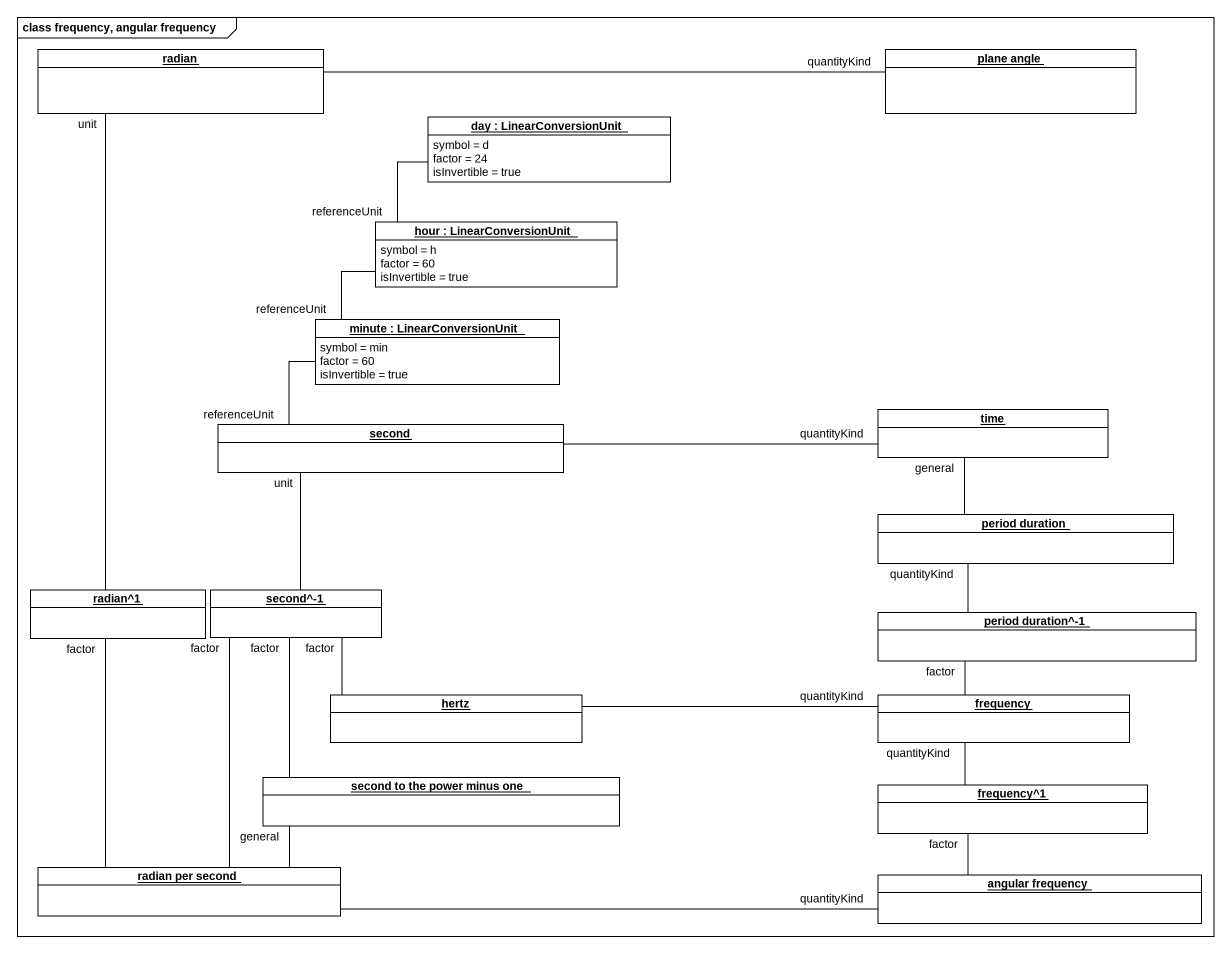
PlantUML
@startuml
mainframe class frequency, angular frequency
hide circle
hide empty members
object radian #FFFFFF
object "plane angle" as plane_angle #FFFFFF
object "day : LinearConversionUnit" as day #FFFFFF {
  symbol = d
  factor = 24
  isInvertible = true
}
object "hour : LinearConversionUnit" as hour #FFFFFF {
  symbol = h
  factor = 60
  isInvertible = true
}
object "minute : LinearConversionUnit" as minute #FFFFFF {
  symbol = min
  factor = 60
  isInvertible = true
}
object second #FFFFFF
object time #FFFFFF
object "period duration" as period_duration #FFFFFF
object "radian^1" as radian_1 #FFFFFF
object "second^-1" as second_1 #FFFFFF
object "period duration^-1" as period_duration_1 #FFFFFF
object hertz #FFFFFF
object frequency #FFFFFF
object "second to the power minus one" as second_to_the_power_minus #FFFFFF
object "frequency^1" as frequency_1 #FFFFFF
object "radian per second" as radian_per_second #FFFFFF
object "angular frequency" as angular_frequency #FFFFFF
radian -right- plane_angle : quantityKind
radian -- radian_1 : unit
hour -up- day : referenceUnit
minute -up- hour : referenceUnit
second -up- minute : referenceUnit
second -right- time : quantityKind
second -- second_1 : unit
period_duration -up- time : general
period_duration -- period_duration_1 : quantityKind
radian_1 -- radian_per_second : factor
second_1 -- hertz : factor
second_1 -- second_to_the_power_minus : factor
second_1 -- radian_per_second : factor
period_duration_1 -- frequency : factor
hertz -right- frequency : quantityKind
frequency -- frequency_1 : quantityKind
second_to_the_power_minus -left- radian_per_second : general
frequency_1 -- angular_frequency : factor
radian_per_second -right- angular_frequency : quantityKind
@enduml
